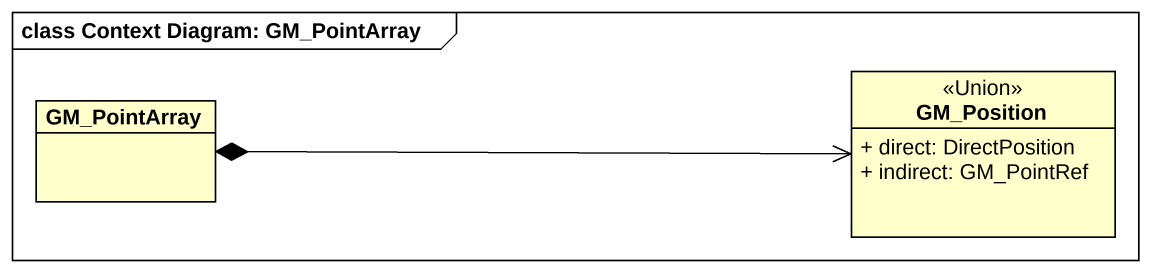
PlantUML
@startuml
mainframe class Context Diagram: GM_PointArray
hide circle
hide empty members
skinparam classAttributeIconSize 0
class GM_PointArray
class GM_Position <<Union>> {
  + direct: DirectPosition
  + indirect: GM_PointRef
}
GM_PointArray *-right-> GM_Position
@enduml
